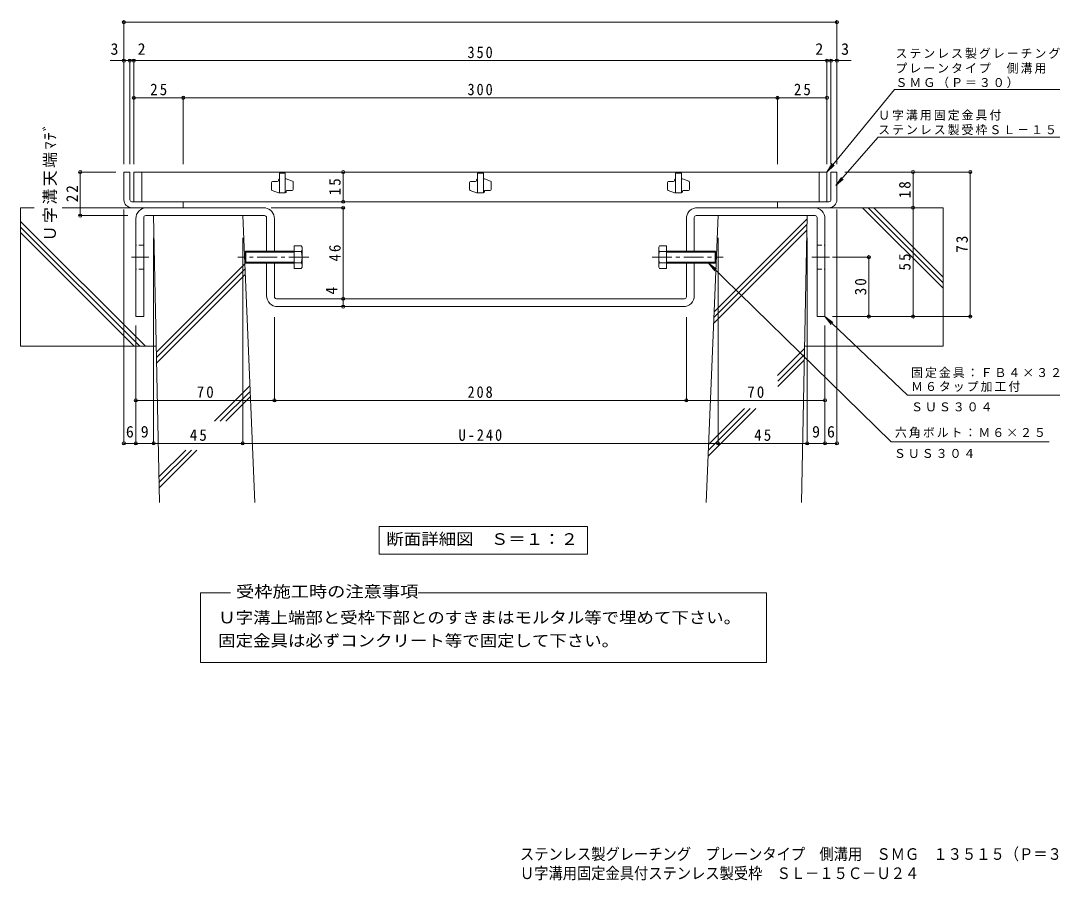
# Model space of a CAD drawing. Units: millimetres at full size. Extents: x -325 to 459, y -387 to 322.
# Drawn here: x -325 to 196, y -387 to 47 of the extents above; entities that cross this region are included whole.
import ezdxf
from ezdxf.enums import TextEntityAlignment as Align

# ---------------------------------------------------------------- set-up
doc = ezdxf.new("R2010")
doc.units = ezdxf.units.MM
doc.header["$LTSCALE"] = 2
doc.header["$PDMODE"] = 32
doc.header["$PDSIZE"] = 1.6
doc.linetypes.add('CHAIN1', pattern=[8, 5, -1, 1, -1])
doc.linetypes.add('DASHED1', pattern=[1.8, 1.2, -0.6])
for name, color, linetype, lineweight in [('D-1', 2, 'Continuous', 9), ('D-2', 3, 'Continuous', 9), ('D-4', 7, 'Continuous', 9), ('D-5', 7, 'Continuous', 9), ('D-6', 6, 'Continuous', 9), ('D-8', 3, 'Continuous', 9), ('D-A', 2, 'Continuous', 9)]:
    doc.layers.add(name, color=color, linetype=linetype, lineweight=lineweight)
doc.layers.add('F-0_F-0ﾚｲﾔ', color=2, linetype='Continuous')
doc.styles.add('ＭＳ ゴシック', font='')
doc.styles.get('ＭＳ ゴシック').set_extended_font_data('MS Gothic')

msp = doc.modelspace()

# ---------------------------------------------------------------- linework, layer by layer
at = {"layer": 'D-1'}
for p, q in [((-269.793, -29.499), (-272.793, -29.499)), ((-272.793, -43.499), (-272.793, -29.499)), ((-269.793, -43.499), (-269.793, -29.499)), ((84.207, -29.499), (87.207, -29.499)), ((84.207, -43.499), (84.207, -29.499)), ((87.207, -43.499), (87.207, -29.499)), ((-268.793, -44.499), (-242.793, -44.499)), ((-242.793, -47.499), (-242.793, -44.499)), ((83.207, -44.499), (57.207, -44.499)), ((57.207, -47.499), (57.207, -44.499)), ((-268.793, -47.499), (-242.793, -47.499)), ((83.207, -47.499), (57.207, -47.499))]:
    msp.add_line(p, q, dxfattribs=at)
for centre, radius, start, end in [((-268.793, -43.499), 4, 180, 270), ((-268.793, -43.499), 1, 180, 270), ((83.207, -43.499), 1, 270, 0), ((83.207, -43.499), 4, 270, 0)]:
    msp.add_arc(centre, radius, start, end, dxfattribs=at)
at = {"layer": 'D-2'}
for p, q in [((-267.793, -29.499), (-267.793, -44.499)), ((82.207, -29.499), (-267.793, -29.499)), ((-263.793, -44.499), (-263.793, -29.499)), ((-194.293, -29.999), (-194.293, -39.999)), ((-191.293, -29.999), (-194.293, -29.999)), ((-191.293, -29.999), (-191.293, -39.999)), ((-94.293, -29.999), (-94.293, -39.999)), ((-91.293, -29.999), (-94.293, -29.999)), ((-91.293, -29.999), (-91.293, -39.999)), ((5.707, -29.999), (5.707, -39.999)), ((8.707, -29.999), (5.707, -29.999)), ((8.707, -29.999), (8.707, -39.999)), ((78.207, -44.499), (78.207, -29.499)), ((82.207, -29.499), (82.207, -44.499)), ((-198.293, -38.396), (-198.293, -34.749)), ((-197.793, -34.249), (-195.293, -34.249)), ((-194.793, -33.749), (-194.793, -33.499)), ((-190.793, -32.999), (-191.293, -32.999)), ((-187.625, -34.13), (-190.793, -32.999)), ((-187.293, -34.601), (-187.293, -38.249)), ((-98.293, -38.396), (-98.293, -34.749)), ((-97.793, -34.249), (-95.293, -34.249)), ((-94.793, -33.749), (-94.793, -33.499)), ((-90.793, -32.999), (-91.293, -32.999)), ((-87.625, -34.13), (-90.793, -32.999)), ((-87.293, -34.601), (-87.293, -38.249)), ((1.707, -38.396), (1.707, -34.749)), ((2.207, -34.249), (4.707, -34.249)), ((5.207, -33.749), (5.207, -33.499)), ((9.207, -32.999), (8.707, -32.999)), ((12.375, -34.13), (9.207, -32.999)), ((12.707, -34.601), (12.707, -38.249)), ((-197.961, -38.867), (-194.793, -39.999)), ((-191.293, -39.999), (-194.793, -39.999)), ((-190.793, -39.499), (-190.793, -39.249)), ((-190.293, -38.749), (-187.793, -38.749)), ((-97.961, -38.867), (-94.793, -39.999)), ((-91.293, -39.999), (-94.793, -39.999)), ((-90.793, -39.499), (-90.793, -39.249)), ((-90.293, -38.749), (-87.793, -38.749)), ((2.039, -38.867), (5.207, -39.999)), ((8.707, -39.999), (5.207, -39.999)), ((9.207, -39.499), (9.207, -39.249)), ((9.707, -38.749), (12.207, -38.749)), ((-267.793, -44.499), (82.207, -44.499))]:
    msp.add_line(p, q, dxfattribs=at)
for centre, start, end in [((-197.793, -34.749), 90, 180), ((-195.293, -33.749), 270, 0), ((-194.293, -33.499), 90, 180), ((-187.793, -34.601), 0, 70.34616), ((-97.793, -34.749), 90, 180), ((-95.293, -33.749), 270, 0), ((-94.293, -33.499), 90, 180), ((-87.793, -34.601), 0, 70.34616), ((2.207, -34.749), 90, 180), ((4.707, -33.749), 270, 0), ((5.707, -33.499), 90, 180), ((12.207, -34.601), 0, 70.34616), ((-197.793, -38.396), 180, 250.34616), ((-191.293, -39.499), 270, 0), ((-190.293, -39.249), 90, 180), ((-187.793, -38.249), 270, 0), ((-97.793, -38.396), 180, 250.34616), ((-91.293, -39.499), 270, 0), ((-90.293, -39.249), 90, 180), ((-87.793, -38.249), 270, 0), ((2.207, -38.396), 180, 250.34616), ((8.707, -39.499), 270, 0), ((9.707, -39.249), 90, 180), ((12.207, -38.249), 270, 0)]:
    msp.add_arc(centre, 0.5, start, end, dxfattribs=at)
at = {"layer": 'D-4'}
for p, q in [((-272.793, 46.798), (-272.793, -25.499)), ((87.207, 46.198), (-272.793, 46.198)), ((87.207, 46.798), (87.207, -25.499)), ((-279.69, 26.782), (-269.793, 26.782)), ((-269.793, 27.382), (-269.793, -25.499)), ((-269.793, 26.782), (-267.793, 26.782)), ((-267.793, 27.382), (-267.793, -25.499)), ((-267.793, 26.782), (82.207, 26.782)), ((82.207, 27.382), (82.207, -25.499)), ((82.207, 26.782), (84.207, 26.782)), ((84.207, 27.382), (84.207, -25.499)), ((84.207, 26.782), (94.412, 26.782)), ((-242.793, 8.029), (-267.793, 8.029)), ((-242.793, 8.629), (-242.793, -25.499)), ((57.207, 8.029), (-242.793, 8.029)), ((57.207, 8.629), (57.207, -25.499)), ((82.207, 8.029), (57.207, 8.029)), ((-295.44, -29.499), (-276.793, -29.499)), ((-294.84, -51.499), (-294.84, -29.499)), ((-162.089, -44.499), (-162.089, -29.499)), ((155.187, -29.499), (91.207, -29.499)), ((125.681, -47.499), (125.681, -29.499)), ((154.587, -102.499), (154.587, -29.499)), ((-295.44, -51.499), (-270.816, -51.499)), ((-272.793, -167.156), (-272.793, -48.499)), ((-161.489, -47.499), (-198.393, -47.499)), ((-162.089, -93.499), (-162.089, -47.499)), ((126.96, -47.499), (79.528, -47.499)), ((87.207, -167.156), (87.207, -48.499)), ((125.681, -47.499), (125.681, -102.499)), ((-257.793, -167.156), (-257.793, -62.811)), ((-212.793, -167.156), (-212.793, -62.811)), ((27.207, -167.156), (27.207, -62.811)), ((72.207, -167.156), (72.207, -62.811)), ((103.968, -72.499), (85.078, -72.499)), ((103.368, -102.499), (103.368, -72.499)), ((-162.089, -97.499), (-162.089, -93.499)), ((-196.793, -145.443), (-196.793, -102.784)), ((11.207, -145.443), (11.207, -102.784)), ((155.187, -102.499), (85.078, -102.499)), ((-266.793, -167.156), (-266.793, -107.056)), ((81.207, -167.156), (81.207, -107.056)), ((-266.793, -144.843), (-196.793, -144.843)), ((-196.793, -144.843), (11.207, -144.843)), ((11.207, -144.843), (81.207, -144.843)), ((-266.793, -166.556), (-272.793, -166.556)), ((-266.793, -166.556), (-257.793, -166.556)), ((-257.793, -166.556), (-212.793, -166.556)), ((-212.793, -166.556), (27.207, -166.556)), ((27.207, -166.556), (72.207, -166.556)), ((72.207, -166.556), (81.207, -166.556)), ((81.207, -166.556), (87.207, -166.556))]:
    msp.add_line(p, q, dxfattribs=at)
for p in [(-272.793, 46.198), (87.207, 46.198), (-272.793, 26.782), (-269.793, 26.782), (-267.793, 26.782), (82.207, 26.782), (84.207, 26.782), (87.207, 26.782), (-267.793, 8.029), (-242.793, 8.029), (57.207, 8.029), (82.207, 8.029), (-294.84, -29.499), (-162.089, -29.499), (125.681, -29.499), (154.587, -29.499), (-162.089, -44.499), (-162.089, -47.499), (125.681, -47.499), (-294.84, -51.499), (103.368, -72.499), (-162.089, -93.499), (-162.089, -97.499), (103.368, -102.499), (125.681, -102.499), (154.587, -102.499), (-266.793, -144.843), (-196.793, -144.843), (11.207, -144.843), (81.207, -144.843), (-272.793, -166.556), (-266.793, -166.556), (-257.793, -166.556), (-212.793, -166.556), (27.207, -166.556), (72.207, -166.556), (81.207, -166.556), (87.207, -166.556)]:
    msp.add_point(p, dxfattribs=at)
at = {"layer": 'D-5'}
for p, q in [((116.311, 12.176), (82.207, -29.499)), ((116.311, 12.176), (203.731, 12.176)), ((108.051, -11.81), (86.699, -36.343)), ((108.051, -11.81), (233.337, -11.81)), ((82.207, -29.499), (84.839, -25.247)), ((82.207, -29.499), (85.849, -26.073)), ((86.699, -36.343), (89.461, -32.175)), ((86.699, -36.343), (90.445, -33.032)), ((22.42, -75.499), (114.588, -165.853)), ((22.42, -75.499), (25.503, -79.435)), ((22.42, -75.499), (26.417, -78.503)), ((81.207, -102.499), (85.204, -105.503)), ((81.207, -102.499), (84.29, -106.435)), ((81.207, -102.499), (122.859, -142.242)), ((200.674, -142.242), (122.859, -142.242)), ((194.358, -165.853), (114.588, -165.853)), ((-143.863, -208.594), (-38.663, -208.594)), ((-143.863, -208.594), (-143.863, -222.594)), ((-38.663, -208.594), (-38.663, -222.594)), ((-143.863, -222.594), (-38.663, -222.594)), ((-234.162, -242.145), (-218.945, -242.145)), ((-234.162, -277.311), (-234.162, -242.145))]:
    msp.add_line(p, q, dxfattribs=at)
msp.add_lwpolyline([(-124.232, -242.145), (51.636, -242.145), (51.636, -277.311), (-234.162, -277.311)], dxfattribs=at)
at = {"layer": 'D-6'}
for p, q in [((-318.031, -47.499), (-324.939, -47.499)), ((-324.939, -47.499), (-324.939, -117.499)), ((-258.793, -47.499), (-303.891, -47.499)), ((-254.893, -196.499), (-257.793, -51.499)), ((21.166, -196.499), (27.207, -51.499)), ((27.207, -51.499), (72.207, -51.499)), ((69.307, -196.499), (72.207, -51.499)), ((73.207, -47.499), (140.887, -47.499)), ((140.887, -88.213), (100.173, -47.499)), ((140.887, -85.385), (103.001, -47.499)), ((140.887, -82.556), (105.83, -47.499)), ((140.887, -47.499), (140.887, -117.499)), ((-261.896, -117.499), (-324.939, -54.456)), ((-264.725, -117.499), (-324.939, -57.285)), ((25.059, -103.065), (72.117, -56.007)), ((25.182, -100.114), (72.175, -53.121)), ((-267.553, -117.499), (-324.939, -60.113)), ((24.936, -106.017), (72.059, -58.893)), ((-256.413, -120.497), (-211.778, -75.862)), ((-256.357, -123.27), (-211.665, -78.577)), ((-256.302, -126.043), (-211.551, -81.292)), ((-256.473, -117.499), (-324.939, -117.499)), ((57.275, -132.314), (70.863, -118.726)), ((70.887, -117.499), (140.887, -117.499)), ((57.347, -135.071), (70.805, -121.612)), ((57.347, -137.899), (70.747, -124.498)), ((-227.029, -155.406), (-209.206, -137.583)), ((-224.201, -155.406), (-209.093, -140.298)), ((-221.372, -155.406), (-208.98, -143.014)), ((22.14, -173.105), (46.24, -149.006)), ((22.263, -170.154), (43.411, -149.006)), ((22.386, -167.203), (40.583, -149.006)), ((-255.152, -183.53), (-241.555, -169.933)), ((-255.097, -186.303), (-238.727, -169.933)), ((-255.041, -189.075), (-235.899, -169.933))]:
    msp.add_line(p, q, dxfattribs=at)
msp.add_lwpolyline([(-206.751, -196.499), (-212.793, -51.499), (-257.793, -51.499)], dxfattribs=at)
at = {"layer": 'D-8'}
for p, q in [((-201.793, -51.499), (-261.793, -51.499)), ((-202.393, -47.499), (-261.193, -47.499)), ((16.207, -51.499), (76.207, -51.499)), ((16.807, -47.499), (75.607, -47.499)), ((-266.793, -53.099), (-266.793, -102.499)), ((-262.793, -52.499), (-262.793, -102.499)), ((-200.793, -69.499), (-200.793, -52.499)), ((-196.793, -69.499), (-196.793, -53.099)), ((11.207, -69.499), (11.207, -53.099)), ((15.207, -69.499), (15.207, -52.499)), ((77.207, -52.499), (77.207, -102.499)), ((81.207, -53.099), (81.207, -102.499)), ((-200.793, -91.899), (-200.793, -75.499)), ((-196.793, -92.499), (-196.793, -75.499)), ((11.207, -92.499), (11.207, -75.499)), ((15.207, -91.899), (15.207, -75.499)), ((10.207, -93.499), (-195.793, -93.499)), ((9.607, -97.499), (-195.193, -97.499)), ((-266.793, -102.499), (-262.793, -102.499)), ((81.207, -102.499), (77.207, -102.499))]:
    msp.add_line(p, q, dxfattribs=at)
at = {"layer": 'D-8', "linetype": 'DASHED1'}
for p, q in [((-262.793, -66.499), (-266.793, -66.499)), ((77.207, -66.499), (81.207, -66.499)), ((-262.793, -78.499), (-266.793, -78.499)), ((77.207, -78.499), (81.207, -78.499))]:
    msp.add_line(p, q, dxfattribs=at)
at = {"layer": 'D-8', "linetype": 'CHAIN1'}
for p, q in [((-268.992, -72.499), (-260.162, -72.499)), ((83.407, -72.499), (74.577, -72.499))]:
    msp.add_line(p, q, dxfattribs=at)
at = {"layer": 'D-8'}
for centre, radius, start, end in [((-261.193, -53.099), 5.6, 90, 180), ((-261.793, -52.499), 1, 90, 180), ((-202.393, -53.099), 5.6, 79.6124, 90), ((-201.793, -52.499), 1, 0, 90), ((-202.393, -53.099), 5.6, 0, 79.6124), ((16.807, -53.099), 5.6, 100.3876, 180), ((16.207, -52.499), 1, 90, 180), ((16.807, -53.099), 5.6, 90, 100.3876), ((75.607, -53.099), 5.6, 0, 90), ((76.207, -52.499), 1, 0, 90), ((-195.193, -91.899), 5.6, 180, 270), ((-195.793, -92.499), 1, 180, 270), ((9.607, -91.899), 5.6, 270, 0), ((10.207, -92.499), 1, 270, 0)]:
    msp.add_arc(centre, radius, start, end, dxfattribs=at)
at = {"layer": 'D-A'}
for p, q in [((-186.815, -66.725), (-186.815, -78.272)), ((-183.262, -66.725), (-186.815, -66.725)), ((-183.262, -66.725), (-182.815, -67.499)), ((-182.815, -77.499), (-182.815, -67.499)), ((-2.324, -66.725), (-2.77, -67.499)), ((-2.77, -77.499), (-2.77, -67.499)), ((-2.324, -66.725), (1.23, -66.725)), ((1.23, -66.725), (1.23, -78.272)), ((-211.815, -70.04), (-211.274, -69.499)), ((-211.815, -74.957), (-211.815, -70.04)), ((-186.815, -70.04), (-211.815, -70.04)), ((-211.274, -69.499), (-211.274, -75.499)), ((-186.815, -69.499), (-211.274, -69.499)), ((-183.262, -69.612), (-186.815, -69.612)), ((-2.324, -69.612), (1.23, -69.612)), ((1.23, -69.499), (25.688, -69.499)), ((1.23, -70.04), (26.23, -70.04)), ((25.688, -69.499), (25.688, -75.499)), ((26.23, -70.04), (25.688, -69.499)), ((26.23, -74.957), (26.23, -70.04)), ((-211.815, -74.957), (-211.274, -75.499)), ((-186.815, -74.957), (-211.815, -74.957)), ((-186.815, -75.499), (-211.274, -75.499)), ((-183.262, -75.386), (-186.815, -75.386)), ((-182.815, -77.499), (-183.262, -78.272)), ((-2.77, -77.499), (-2.324, -78.272)), ((-2.324, -75.386), (1.23, -75.386)), ((1.23, -74.957), (26.23, -74.957)), ((1.23, -75.499), (25.688, -75.499)), ((26.23, -74.957), (25.688, -75.499)), ((-183.262, -78.272), (-186.815, -78.272)), ((-2.324, -78.272), (1.23, -78.272))]:
    msp.add_line(p, q, dxfattribs=at)
at = {"layer": 'D-A', "linetype": 'CHAIN1'}
for p, q in [((-179.454, -72.499), (-215.348, -72.499)), ((-6.131, -72.499), (29.763, -72.499))]:
    msp.add_line(p, q, dxfattribs=at)
at = {"layer": 'D-A'}
for centre, radius, start, end in [((-186.213, -68.429), 3.408, 4.38425, 29.99998), ((0.628, -68.429), 3.408, 150.00002, 175.61575), ((-185.662, -68.079), 2.848, 327.42444, 358.1913), ((-192.369, -72.499), 9.553, 342.41203, 17.58795), ((0.076, -68.079), 2.848, 181.8087, 212.57556), ((6.783, -72.499), 9.553, 162.41205, 197.58797), ((-185.662, -76.919), 2.848, 1.80869, 32.57555), ((-186.213, -76.568), 3.408, 330, 355.61574), ((0.076, -76.919), 2.848, 147.42445, 178.19131), ((0.628, -76.568), 3.408, 184.38426, 210)]:
    msp.add_arc(centre, radius, start, end, dxfattribs=at)

# ---------------------------------------------------------------- texts
at = {"layer": 'D-4', "color": 2, "style": 'ＭＳ ゴシック'}
for s, p in [('3', (-279.542, 27.982)), ('2', (-265.86, 27.982)), ('2', (76.333, 27.982)), ('3', (89.357, 27.982)), ('6', (-271.793, -165.356)), ('9', (-264.293, -165.356)), ('9', (74.707, -165.356)), ('6', (82.207, -165.356))]:
    msp.add_text(s, height=5.865, dxfattribs=at).set_placement(p, align=Align.BOTTOM_LEFT)
msp.add_text('4', height=5.865, rotation=90, dxfattribs=at).set_placement((-163.289, -91.419), align=Align.BOTTOM_LEFT)
at = {"layer": 'D-4', "color": 2, "char_height": 5.865, "attachment_point": 7, "style": 'ＭＳ ゴシック'}
for s, insert in [('\\T1.27;\\W0.9;350', (-99.293, 27.982)), ('\\T1.27;\\W0.95;25', (-259.543, 9.229)), ('\\T1.27;\\W0.9;300', (-99.293, 9.229)), ('\\T1.27;\\W0.95;25', (65.457, 9.229)), ('\\T1.27;\\W0.95;70', (-236.043, -143.643)), ('\\T1.27;\\W0.9;208', (-99.293, -143.643)), ('\\T1.27;\\W0.95;70', (41.957, -143.643)), ('\\T1.27;\\W0.95;45', (-239.543, -165.356)), ('\\T1.28;\\W0.9;U-240', (-103.793, -165.356)), ('\\T1.27;\\W0.95;45', (45.457, -165.356))]:
    msp.add_mtext(s, dxfattribs=dict(at, insert=insert))
at = {"layer": 'D-4', "color": 2, "char_height": 5.865, "attachment_point": 7, "rotation": 90, "style": 'ＭＳ ゴシック'}
for s, insert in [('\\T1.16;Ｕ字溝天端ﾏﾃﾞ', (-306.523, -64.499)), ('\\T1.27;\\W0.95;15', (-163.289, -41.249)), ('\\T1.27;\\W0.95;18', (124.481, -42.749)), ('\\T1.27;\\W0.95;22', (-296.04, -44.749)), ('\\T1.27;\\W0.95;73', (153.387, -70.249)), ('\\T1.27;\\W0.95;46', (-163.289, -74.749)), ('\\T1.27;\\W0.95;55', (124.481, -79.249)), ('\\T1.27;\\W0.95;30', (102.168, -91.749))]:
    msp.add_mtext(s, dxfattribs=dict(at, insert=insert))
at = {"layer": 'D-5', "color": 2, "style": 'ＭＳ ゴシック'}
for s, width, p in [('断面詳細図\u3000Ｓ＝１：２', 1.1, (-140.263, -219.594)), ('受枠施工時の注意事項', 1.15, (-216.168, -246.114)), ('Ｕ字溝上端部と受枠下部とのすきまはモルタル等で埋めて下さい。', 1.1, (-225.168, -259.255)), ('固定金具は必ずコンクリート等で固定して下さい。', 1.1, (-225.168, -270.915))]:
    msp.add_text(s, height=5.865, dxfattribs=dict(at, width=width)).set_placement(p, align=Align.BOTTOM_LEFT)
at = {"layer": 'D-5', "char_height": 4.399, "attachment_point": 7, "style": 'ＭＳ ゴシック'}
for s, insert in [('\\T1.17;ステンレス製グレーチング', (116.792, 27.701)), ('\\T1.17;プレーンタイプ\u3000側溝用', (116.792, 20.208)), ('\\T1.17;ＳＭＧ（Ｐ＝３０）', (116.792, 12.88)), ('\\T1.17;Ｕ字溝用固定金具付', (108.055, -3.5)), ('\\T1.17;ステンレス製受枠ＳＬ－１５Ｃ－Ｕ２４', (108.055, -10.859)), ('\\T1.17;固定金具：ＦＢ４×３２', (124.674, -133.575)), ('\\T1.17;Ｍ６タップ加工付', (124.674, -140.575)), ('\\T1.17;ＳＵＳ３０４', (124.674, -150.462)), ('\\T1.17;六角ボルト：Ｍ６×２５', (116.536, -163.853)), ('\\T1.17;ＳＵＳ３０４', (116.015, -173.986))]:
    msp.add_mtext(s, dxfattribs=dict(at, insert=insert))
at = {"layer": 'F-0_F-0ﾚｲﾔ', "style": 'ＭＳ ゴシック', "width": 0.9}
for s, p in [('ステンレス製グレーチング\u3000プレーンタイプ\u3000側溝用\u3000ＳＭＧ\u3000１３５１５（Ｐ＝３０）', (-72.822, -378.728)), ('Ｕ字溝用固定金具付ステンレス製受枠\u3000ＳＬ－１５Ｃ－Ｕ２４', (-72.822, -388.42))]:
    msp.add_text(s, height=5.865, dxfattribs=at).set_placement(p, align=Align.BOTTOM_LEFT)

doc.saveas('drawing.dxf')
